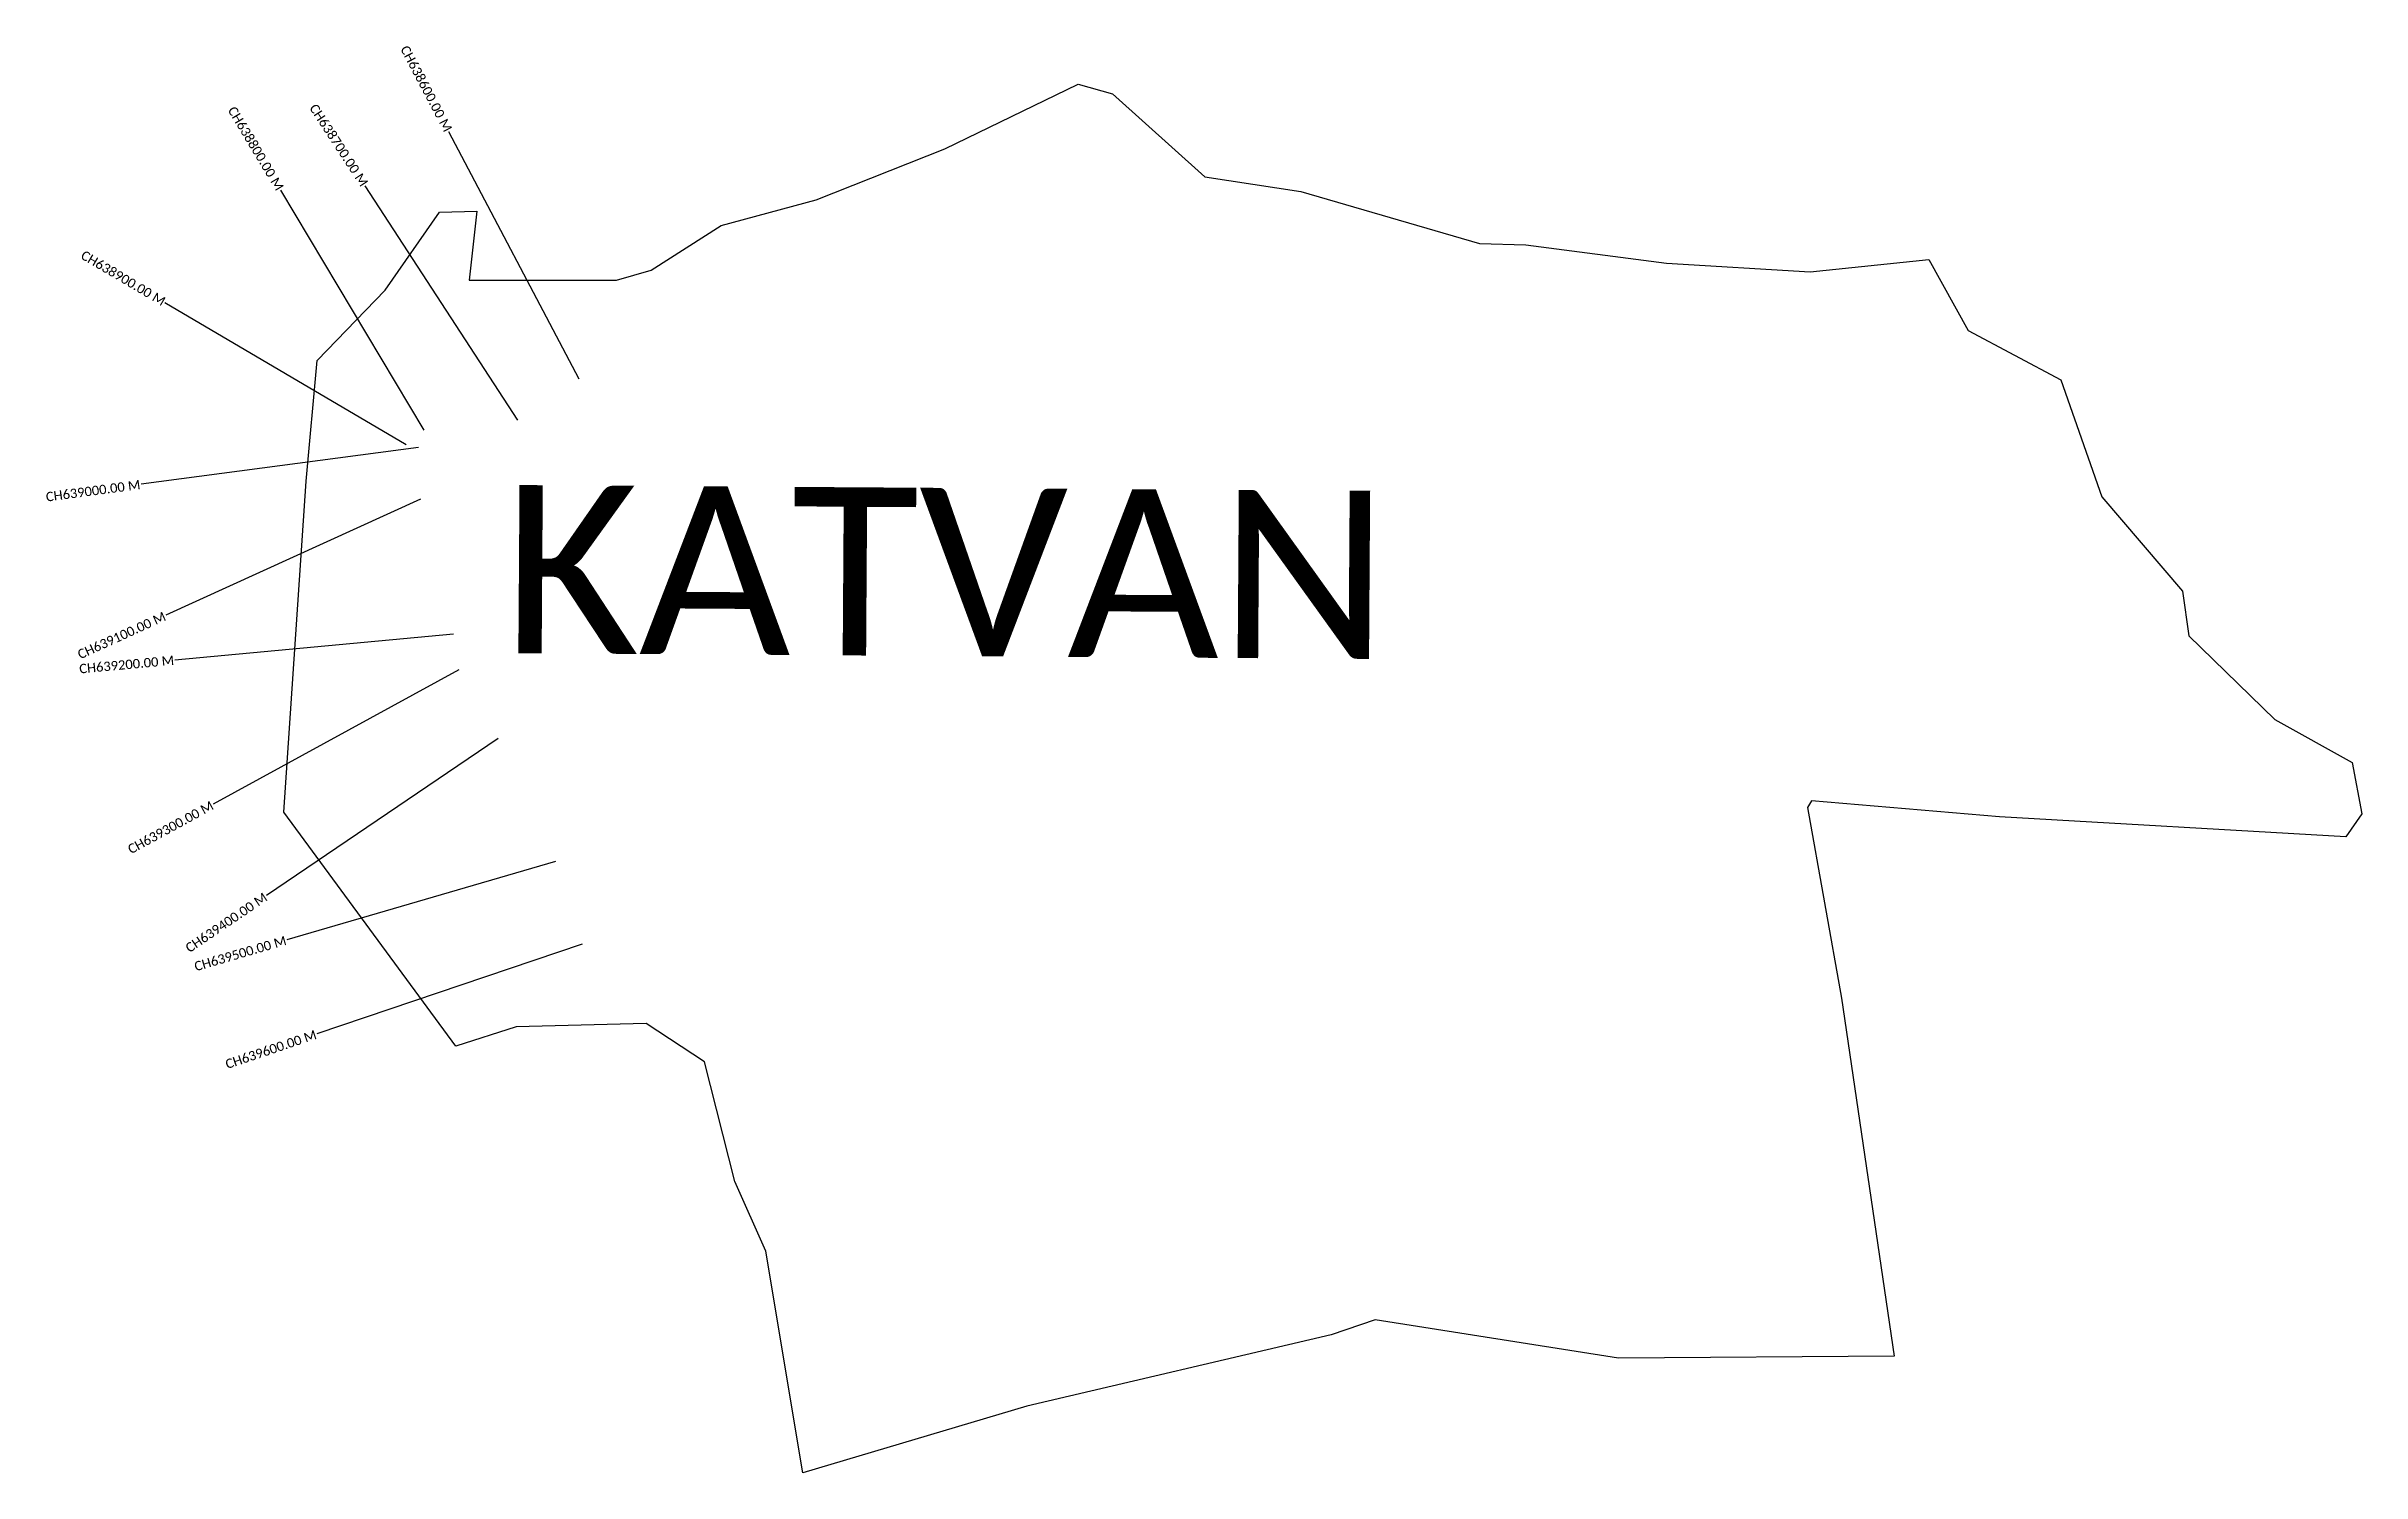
# Model space of a CAD drawing. Header units: metres. Extents: x 328189 to 330671, y 1803515 to 1805045.
import ezdxf
from ezdxf.enums import TextEntityAlignment as Align

# ---------------------------------------------------------------- set-up
doc = ezdxf.new("R2010")
doc.units = ezdxf.units.M
for name, color, linetype in [('CS', 134, 'Continuous'), ('CSMark', 6, 'Continuous'), ('village', 3, 'Continuous'), ('VILLAGE NAME', 250, 'Continuous')]:
    doc.layers.add(name, color=color, linetype=linetype)
doc.styles.add('Legend', font='calibri.ttf')

msp = doc.modelspace()

# ---------------------------------------------------------------- linework, layer by layer
at = {"layer": 'CS'}
for p, q in [((328759.8, 1804687.7), (328620.3, 1804953.2)), ((328593.9, 1804633), (328440, 1804890.5)), ((328694.3, 1804643.7), (328530.6, 1804895)), ((328574.3, 1804617.3), (328315.9, 1804769.7)), ((328587.8, 1804614.6), (328290.4, 1804575)), ((328589.7, 1804559), (328316.8, 1804434.5)), ((328625.3, 1804414.1), (328326.6, 1804386.5)), ((328630.8, 1804376), (328367.6, 1804232)), ((328673.2, 1804302.2), (328424.7, 1804134.1)), ((328734.5, 1804170.6), (328446.6, 1804086.4)), ((328763, 1804081.6), (328478.8, 1803985.5))]:
    msp.add_line(p, q, dxfattribs=at)
at = {"layer": 'village', "color": 3, "true_color": 0x00ff00}
msp.add_polyline3d([(330670.6, 1804221.4, 0), (330653.7, 1804196.7, 0), (330282.5, 1804218.5, 0), (330080.9, 1804235.6, 0), (330076.4, 1804228.4, 0), (330113.1, 1804023.9, 0), (330169.3, 1803639.9, 0), (329873.8, 1803637.8, 0), (329613.3, 1803678.8, 0), (329566, 1803662.6, 0), (329239.6, 1803586.2, 0), (328999.7, 1803514.9, 0), (328959.8, 1803752.5, 0), (328926.6, 1803827.2, 0), (328894.3, 1803955.4, 0), (328831.6, 1803996.8, 0), (328692.5, 1803993, 0), (328627.6, 1803972.3, 0), (328443.4, 1804223.4, 0), (328467.3, 1804578.2, 0), (328479.1, 1804707.9, 0), (328551.8, 1804783.3, 0), (328610.1, 1804866.9, 0), (328650.3, 1804867.9, 0), (328641.9, 1804794, 0), (328799.9, 1804793.9, 0), (328837.2, 1804804.5, 0), (328912.2, 1804852.4, 0), (329014.1, 1804880, 0), (329151.9, 1804934.8, 0), (329294.7, 1805004, 0), (329331.6, 1804993.9, 0), (329430.5, 1804904.7, 0), (329533.3, 1804889.2, 0), (329724.8, 1804833.1, 0), (329774.6, 1804832, 0), (329925.3, 1804812, 0), (330079.3, 1804802.7, 0), (330206.5, 1804816.2, 0), (330248.8, 1804739.9, 0), (330348.2, 1804686.9, 0), (330392, 1804561.6, 0), (330478.7, 1804460.4, 0), (330485.2, 1804412.4, 0), (330577.5, 1804322.9, 0), (330660.5, 1804276.7, 0)], close=True, dxfattribs=at)

# ---------------------------------------------------------------- texts
at = {"layer": 'CSMark', "style": 'Legend'}
for s, rotation, p in [('CH638600.00 M', 297.7258, (328619.8, 1804954.1)), ('CH638800.00 M', 300.8742, (328439.5, 1804891.3)), ('CH638700.00 M', 303.0757, (328530.1, 1804895.9)), ('CH638900.00 M', 329.4559, (328315.1, 1804770.2)), ('CH639000.00 M', 7.596, (328289.4, 1804574.8)), ('CH639100.00 M', 24.5254, (328315.9, 1804434.1)), ('CH639200.00 M', 5.275, (328325.6, 1804386.4)), ('CH639300.00 M', 28.671, (328366.7, 1804231.5)), ('CH639400.00 M', 34.0845, (328423.9, 1804133.5)), ('CH639500.00 M', 16.3057, (328445.6, 1804086.1)), ('CH639600.00 M', 18.674, (328477.8, 1803985.2))]:
    msp.add_text(s, height=10, rotation=rotation, dxfattribs=at).set_placement(p, align=Align.MIDDLE_RIGHT)
at = {"layer": 'VILLAGE NAME', "insert": (328678.9, 1804574.3), "char_height": 180.345, "attachment_point": 1, "rotation": 359.6139}
msp.add_mtext_dynamic_manual_height_columns('{\\fCalibri|b0|i0|c0|p34;KATVAN}', width=1779.605, gutter_width=901.7, heights=[0], dxfattribs=at)

doc.saveas('drawing.dxf')
